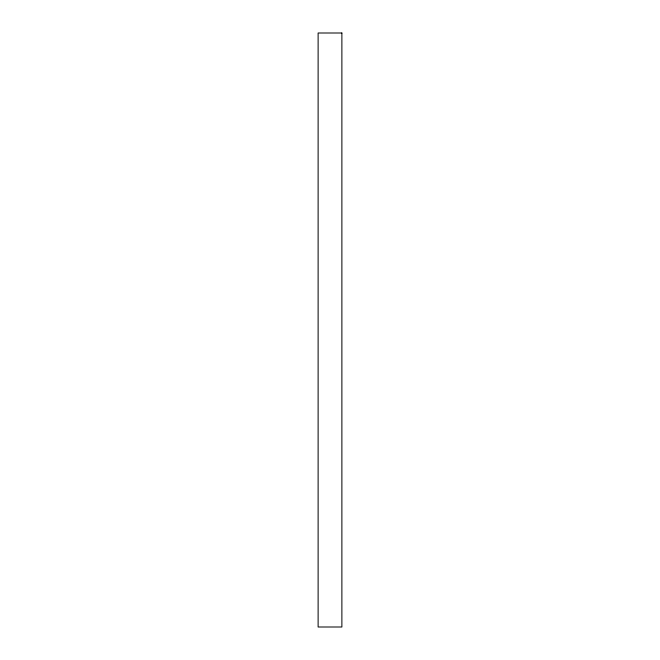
<?xml version="1.0" encoding="UTF-8"?>
<svg xmlns="http://www.w3.org/2000/svg" width="660" height="660" viewBox="0 0 660 660"><rect width="100%" height="100%" fill="white"/><g stroke="black" fill="none" stroke-linecap="round" stroke-linejoin="round"><path stroke-width="0.99" d="M341.88 33L318.12 33L318.12 627L341.88 627L341.88 33"/></g></svg>
